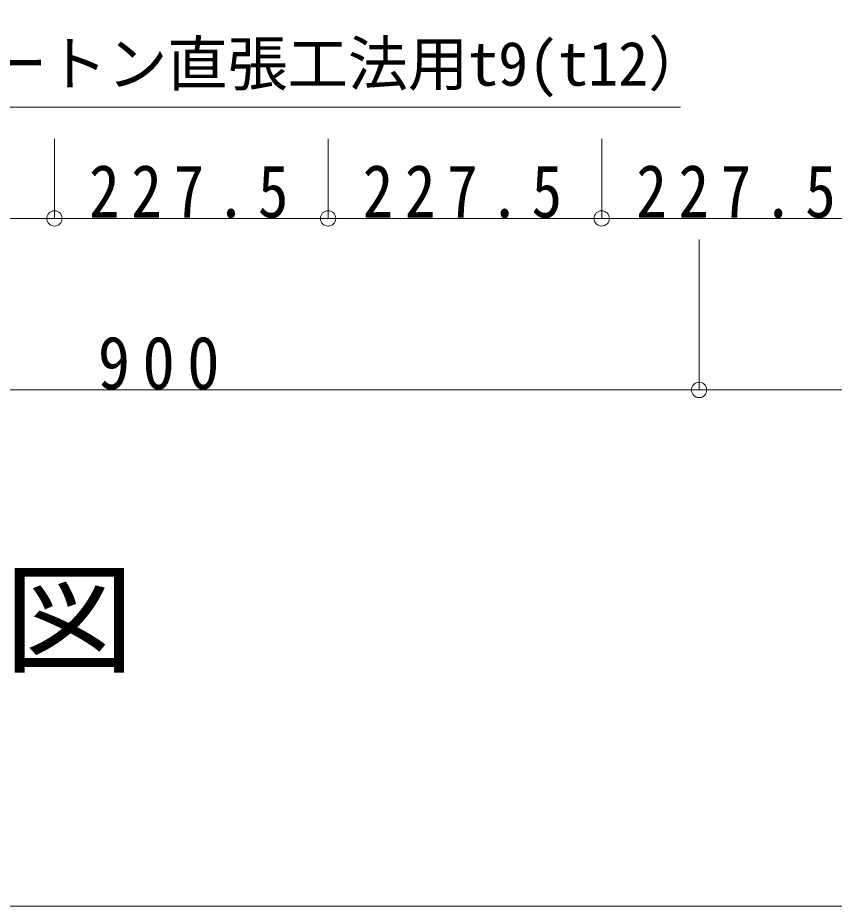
# Model space of a CAD drawing. Units: millimetres at full size, sheet at 1:20. Extents: x -4155 to 4045, y -2866 to 2834.
# Drawn here: x 2055 to 2734, y 114 to 852 of the extents above; entities that cross this region are included whole.
import ezdxf
from ezdxf.enums import TextEntityAlignment as Align

# ---------------------------------------------------------------- set-up
doc = ezdxf.new("R2010")
doc.units = ezdxf.units.MM
doc.header["$LTSCALE"] = 20
for name, color, linetype, lineweight in [('1-1_寸法', 7, 'Continuous', 9), ('1-2_文字', 7, 'Continuous', 9), ('F-1_レイアウト', 7, 'Continuous', 9)]:
    doc.layers.add(name, color=color, linetype=linetype, lineweight=lineweight)
doc.styles.add('ＭＳ ゴシック', font='')
doc.styles.get('ＭＳ ゴシック').set_extended_font_data('MS Gothic')

msp = doc.modelspace()

# ---------------------------------------------------------------- linework, layer by layer
at = {"layer": '1-1_寸法'}
for p, q in [((2085.26, 685.61), (2085.26, 751.66)), ((2312.76, 685.61), (2312.76, 751.66)), ((2540.26, 685.61), (2540.26, 751.66)), ((2312.76, 685.61), (2540.26, 685.61)), ((2621.26, 542.96), (2621.26, 668.16)), ((1721.26, 542.96), (2621.26, 542.96)), ((2621.26, 542.96), (3521.26, 542.96))]:
    msp.add_line(p, q, dxfattribs=at)
for points in [[(2540.26, 685.61), (2767.76, 685.61), (2767.76, 852.47)], [(1857.76, 685.61), (2085.26, 685.61), (2312.76, 685.61)]]:
    msp.add_lwpolyline(points, dxfattribs=at)
for centre in [(2085.26, 685.61), (2312.76, 685.61), (2540.26, 685.61), (2621.26, 542.96)]:
    msp.add_circle(centre, 6.38, dxfattribs=at)
at = {"layer": '1-2_文字'}
msp.add_line((2605.86, 778.15), (1871.08, 778.15), dxfattribs=at)
at = {"layer": 'F-1_レイアウト'}
msp.add_line((4045.15, 113.62), (-877.93, 113.62), dxfattribs=at)

# ---------------------------------------------------------------- texts
at = {"layer": '1-1_寸法', "char_height": 43.99, "attachment_point": 7, "style": 'ＭＳ ゴシック'}
for s, insert in [('\\T1.38;\\W0.85;227.5', (2114.01, 685.61)), ('\\T1.38;\\W0.85;227.5', (2341.51, 685.61)), ('\\T1.38;\\W0.85;227.5', (2569.01, 685.61)), ('\\T1.38;\\W0.9;900', (2121.26, 542.96))]:
    msp.add_mtext(s, dxfattribs=dict(at, insert=insert))
at = {"layer": '1-2_文字', "style": 'ＭＳ ゴシック'}
msp.add_text('ダイロートン直張工法用t9(t12）', height=36.66, dxfattribs=at).set_placement((1879.15, 785.02), align=Align.BOTTOM_LEFT)
at = {"layer": '1-2_文字', "style": 'ＭＳ ゴシック', "width": 1.1}
msp.add_text('部分断面図', height=73.31, dxfattribs=at).set_placement((1602.56, 293.54), align=Align.BOTTOM_LEFT)

doc.saveas('drawing.dxf')
